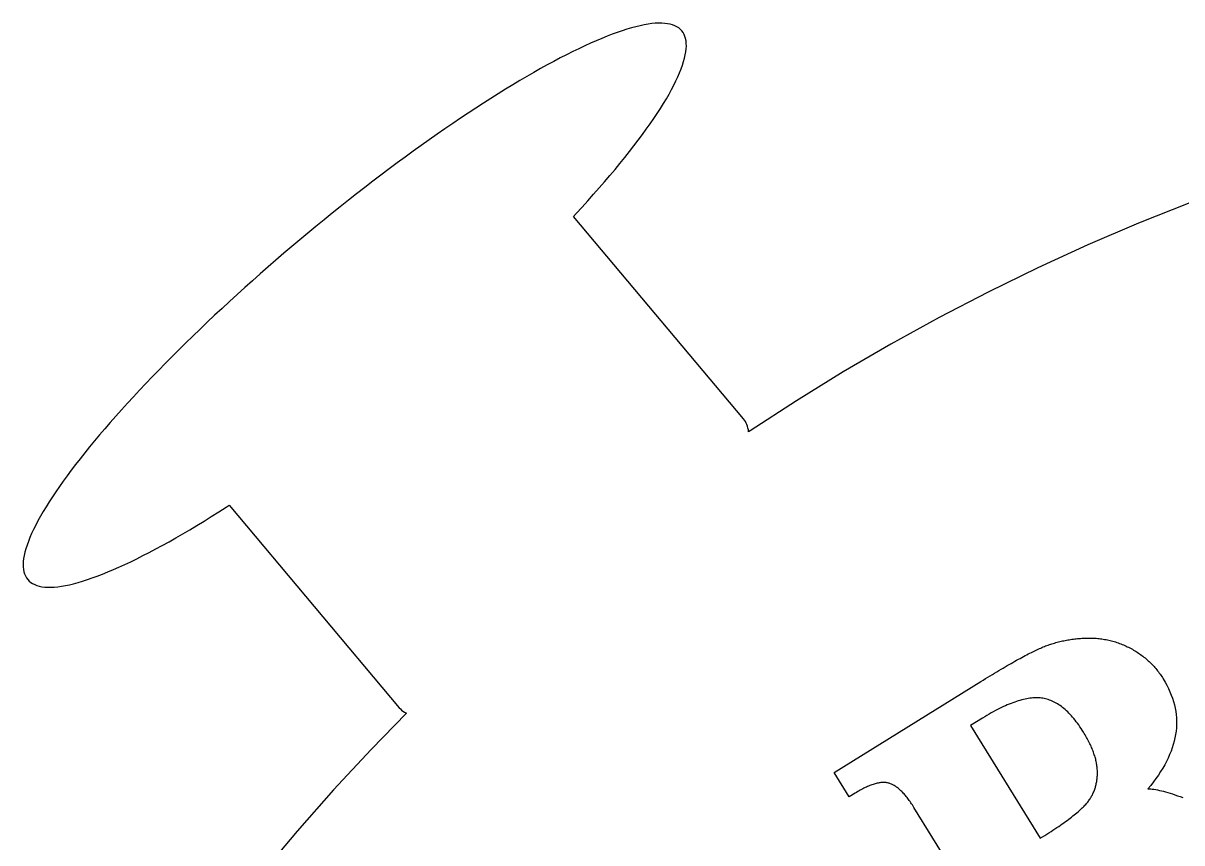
# Model space of a CAD drawing. Header units: metres. Extents: x -106 to 107, y -104 to 107.
# Drawn here: x -79.12 to -32.71, y 58.32 to 91.16 of the extents above; entities that cross this region are included whole.
import ezdxf

# ---------------------------------------------------------------- set-up
doc = ezdxf.new("R2010")
doc.units = ezdxf.units.M

msp = doc.modelspace()

# ---------------------------------------------------------------- linework, layer by layer
for p, q in [((-54.7544, 90.9745), (-54.9373, 90.9206)), ((-54.5781, 91.0217), (-54.7544, 90.9745)), ((-54.4086, 91.0621), (-54.5781, 91.0217)), ((-54.246, 91.0958), (-54.4086, 91.0621)), ((-54.0904, 91.1228), (-54.246, 91.0958)), ((-53.9419, 91.143), (-54.0904, 91.1228)), ((-53.8005, 91.1564), (-53.9419, 91.143)), ((-53.6664, 91.1629), (-53.8005, 91.1564)), ((-53.5396, 91.1627), (-53.6664, 91.1629)), ((-53.4203, 91.1557), (-53.5396, 91.1627)), ((-53.3084, 91.1418), (-53.4203, 91.1557)), ((-53.2041, 91.1212), (-53.3084, 91.1418)), ((-53.1073, 91.0938), (-53.2041, 91.1212)), ((-53.0183, 91.0596), (-53.1073, 91.0938)), ((-52.9369, 91.0187), (-53.0183, 91.0596)), ((-52.8634, 90.9711), (-52.9369, 91.0187)), ((-52.7976, 90.9167), (-52.8634, 90.9711)), ((-55.9481, 90.5521), (-56.1687, 90.4588)), ((-55.7335, 90.6388), (-55.9481, 90.5521)), ((-55.525, 90.7191), (-55.7335, 90.6388)), ((-55.3228, 90.7929), (-55.525, 90.7191)), ((-55.1268, 90.86), (-55.3228, 90.7929)), ((-54.9373, 90.9206), (-55.1268, 90.86)), ((-52.7397, 90.8558), (-52.7976, 90.9167)), ((-52.6897, 90.7881), (-52.7397, 90.8558)), ((-52.6476, 90.714), (-52.6897, 90.7881)), ((-52.6135, 90.6332), (-52.6476, 90.714)), ((-52.5873, 90.546), (-52.6135, 90.6332)), ((-52.5691, 90.4524), (-52.5873, 90.546)), ((-56.8647, 90.1412), (-57.1077, 90.0228)), ((-56.6271, 90.2533), (-56.8647, 90.1412)), ((-56.3951, 90.3593), (-56.6271, 90.2533)), ((-56.1687, 90.4588), (-56.3951, 90.3593)), ((-52.5763, 90.0147), (-52.5625, 90.1334)), ((-52.5589, 90.3524), (-52.5691, 90.4524)), ((-52.5625, 90.1334), (-52.5567, 90.246)), ((-52.5567, 90.246), (-52.5589, 90.3524)), ((-57.8677, 89.6313), (-58.1309, 89.4889)), ((-57.6094, 89.7678), (-57.8677, 89.6313)), ((-57.356, 89.8983), (-57.6094, 89.7678)), ((-57.1077, 90.0228), (-57.356, 89.8983)), ((-52.7113, 89.4792), (-52.6656, 89.6219)), ((-52.6656, 89.6219), (-52.6279, 89.7589)), ((-52.6279, 89.7589), (-52.5981, 89.8898)), ((-52.5981, 89.8898), (-52.5763, 90.0147)), ((-58.6709, 89.1868), (-58.9475, 89.0273)), ((-58.3987, 89.3407), (-58.6709, 89.1868)), ((-58.1309, 89.4889), (-58.3987, 89.3407)), ((-52.8956, 89.0165), (-52.8263, 89.1764)), ((-52.8263, 89.1764), (-52.7648, 89.3306)), ((-52.7648, 89.3306), (-52.7113, 89.4792)), ((-59.513, 88.6919), (-59.8015, 88.5161)), ((-59.2283, 88.8623), (-59.513, 88.6919)), ((-58.9475, 89.0273), (-59.2283, 88.8623)), ((-53.15, 88.5042), (-53.0575, 88.6803)), ((-53.0575, 88.6803), (-52.9727, 88.8511)), ((-52.9727, 88.8511), (-52.8956, 89.0165)), ((-60.0937, 88.3351), (-60.3893, 88.1491)), ((-59.8015, 88.5161), (-60.0937, 88.3351)), ((-53.3579, 88.1365), (-53.2502, 88.3229)), ((-53.2502, 88.3229), (-53.15, 88.5042)), ((-60.9902, 87.7621), (-61.2952, 87.5614)), ((-60.6882, 87.958), (-60.9902, 87.7621)), ((-60.3893, 88.1491), (-60.6882, 87.958)), ((-53.726, 87.5478), (-53.5959, 87.7488)), ((-53.5959, 87.7488), (-53.4732, 87.9451)), ((-53.4732, 87.9451), (-53.3579, 88.1365)), ((-61.6028, 87.356), (-61.9131, 87.1462)), ((-61.2952, 87.5614), (-61.6028, 87.356)), ((-54.008, 87.132), (-53.8634, 87.3422)), ((-53.8634, 87.3422), (-53.726, 87.5478)), ((-62.2256, 86.932), (-62.5404, 86.7135)), ((-61.9131, 87.1462), (-62.2256, 86.932)), ((-54.3185, 86.6987), (-54.1597, 86.9175)), ((-54.1597, 86.9175), (-54.008, 87.132)), ((-62.8572, 86.4909), (-63.1757, 86.2643)), ((-62.5404, 86.7135), (-62.8572, 86.4909)), ((-54.6568, 86.249), (-54.4842, 86.4759)), ((-54.4842, 86.4759), (-54.3185, 86.6987)), ((-63.4959, 86.0338), (-63.8174, 85.7996)), ((-63.1757, 86.2643), (-63.4959, 86.0338)), ((-55.022, 85.7838), (-54.8361, 86.0183)), ((-54.8361, 86.0183), (-54.6568, 86.249)), ((-64.1402, 85.5619), (-64.464, 85.3207)), ((-63.8174, 85.7996), (-64.1402, 85.5619)), ((-55.4132, 85.3044), (-55.2144, 85.5459)), ((-55.2144, 85.5459), (-55.022, 85.7838)), ((-64.7887, 85.0762), (-65.1139, 84.8286)), ((-64.464, 85.3207), (-64.7887, 85.0762)), ((-55.8296, 84.8119), (-55.6183, 85.0598)), ((-55.6183, 85.0598), (-55.4132, 85.3044)), ((-65.4396, 84.578), (-65.7655, 84.3246)), ((-65.1139, 84.8286), (-65.4396, 84.578)), ((-56.2701, 84.3075), (-56.0469, 84.5611)), ((-56.0469, 84.5611), (-55.8296, 84.8119)), ((-66.0915, 84.0684), (-66.4174, 83.8098)), ((-65.7655, 84.3246), (-66.0915, 84.0684)), ((-56.7336, 83.7924), (-56.499, 84.0512)), ((-56.499, 84.0512), (-56.2701, 84.3075)), ((-66.7429, 83.5487), (-67.0678, 83.2855)), ((-66.4174, 83.8098), (-66.7429, 83.5487)), ((-56.9737, 83.5312), (-56.7336, 83.7924)), ((-32.3905, 83.9693), (-34.4415, 83.1492)), ((-67.0678, 83.2855), (-67.392, 83.0201)), ((-57.0756, 83.4218), (-56.9737, 83.5312)), ((-50.267, 75.3076), (-57.0756, 83.4218)), ((-34.4415, 83.1492), (-36.4717, 82.2789)), ((-67.7153, 82.7529), (-68.0374, 82.484)), ((-67.392, 83.0201), (-67.7153, 82.7529)), ((-68.3582, 82.2134), (-68.6775, 81.9415)), ((-68.0374, 82.484), (-68.3582, 82.2134)), ((-36.4717, 82.2789), (-38.4799, 81.359)), ((-68.6775, 81.9415), (-68.9951, 81.6683)), ((-69.3108, 81.394), (-69.6244, 81.1188)), ((-68.9951, 81.6683), (-69.3108, 81.394)), ((-38.4799, 81.359), (-40.465, 80.3902)), ((-69.9357, 80.8428), (-70.2445, 80.5663)), ((-69.6244, 81.1188), (-69.9357, 80.8428)), ((-70.2445, 80.5663), (-70.5507, 80.2893)), ((-40.465, 80.3902), (-42.4257, 79.3729)), ((-70.8541, 80.012), (-71.1544, 79.7347)), ((-70.5507, 80.2893), (-70.8541, 80.012)), ((-71.4515, 79.4575), (-71.7453, 79.1805)), ((-71.1544, 79.7347), (-71.4515, 79.4575)), ((-42.4257, 79.3729), (-44.3608, 78.3078)), ((-72.0355, 78.9039), (-72.3219, 78.6279)), ((-71.7453, 79.1805), (-72.0355, 78.9039)), ((-72.3219, 78.6279), (-72.6045, 78.3526)), ((-72.883, 78.0782), (-73.1572, 77.8049)), ((-72.6045, 78.3526), (-72.883, 78.0782)), ((-44.3608, 78.3078), (-46.2692, 77.1956)), ((-73.427, 77.5329), (-73.6923, 77.2623)), ((-73.1572, 77.8049), (-73.427, 77.5329)), ((-73.6923, 77.2623), (-73.9528, 76.9932)), ((-46.2692, 77.1956), (-48.1498, 76.0368)), ((-74.2085, 76.7258), (-74.459, 76.4604)), ((-73.9528, 76.9932), (-74.2085, 76.7258)), ((-74.7045, 76.197), (-74.9445, 75.9358)), ((-74.459, 76.4604), (-74.7045, 76.197)), ((-75.1791, 75.677), (-75.4081, 75.4207)), ((-74.9445, 75.9358), (-75.1791, 75.677)), ((-48.1498, 76.0368), (-50.0013, 74.8323)), ((-75.4081, 75.4207), (-75.6312, 75.167)), ((-50.2265, 75.2551), (-50.267, 75.3076)), ((-50.1902, 75.1991), (-50.2265, 75.2551)), ((-50.158, 75.1397), (-50.1902, 75.1991)), ((-75.8485, 74.9162), (-76.0598, 74.6684)), ((-75.6312, 75.167), (-75.8485, 74.9162)), ((-50.1301, 75.077), (-50.158, 75.1397)), ((-50.1064, 75.0109), (-50.1301, 75.077)), ((-50.087, 74.9415), (-50.1064, 75.0109)), ((-50.0718, 74.8688), (-50.087, 74.9415)), ((-50.0609, 74.7929), (-50.0718, 74.8688)), ((-50.0608, 74.7914), (-50.0609, 74.7929)), ((-50.0013, 74.8323), (-50.0608, 74.7914)), ((-76.2649, 74.4237), (-76.4637, 74.1823)), ((-76.0598, 74.6684), (-76.2649, 74.4237)), ((-76.6562, 73.9444), (-76.8421, 73.7099)), ((-76.4637, 74.1823), (-76.6562, 73.9444)), ((-77.0214, 73.4792), (-77.1939, 73.2523)), ((-76.8421, 73.7099), (-77.0214, 73.4792)), ((-77.3596, 73.0295), (-77.5184, 72.8107)), ((-77.1939, 73.2523), (-77.3596, 73.0295)), ((-77.6701, 72.5962), (-77.8147, 72.386)), ((-77.5184, 72.8107), (-77.6701, 72.5962)), ((-78.0822, 71.9794), (-78.2049, 71.7831)), ((-77.9521, 72.1804), (-78.0822, 71.9794)), ((-77.8147, 72.386), (-77.9521, 72.1804)), ((-78.3202, 71.5917), (-78.4279, 71.4053)), ((-78.2049, 71.7831), (-78.3202, 71.5917)), ((-71.5845, 71.393), (-71.2888, 71.5791)), ((-71.2888, 71.5791), (-70.9899, 71.7702)), ((-70.9899, 71.7702), (-70.8644, 71.8516)), ((-70.8644, 71.8516), (-64.0558, 63.7374)), ((-78.6207, 71.0479), (-78.7055, 70.8771)), ((-78.5281, 71.224), (-78.6207, 71.0479)), ((-78.4279, 71.4053), (-78.5281, 71.224)), ((-72.4499, 70.8659), (-72.1651, 71.0363)), ((-72.1651, 71.0363), (-71.8766, 71.2121)), ((-71.8766, 71.2121), (-71.5845, 71.393)), ((-78.8518, 70.5518), (-78.9133, 70.3976)), ((-78.7826, 70.7117), (-78.8518, 70.5518)), ((-78.7055, 70.8771), (-78.7826, 70.7117)), ((-73.0072, 70.5414), (-72.7306, 70.7009)), ((-72.7306, 70.7009), (-72.4499, 70.8659)), ((-79.0125, 70.1062), (-79.0502, 69.9693)), ((-78.9669, 70.249), (-79.0125, 70.1062)), ((-78.9133, 70.3976), (-78.9669, 70.249)), ((-74.0687, 69.9604), (-73.8104, 70.0969)), ((-73.8104, 70.0969), (-73.5472, 70.2393)), ((-73.5472, 70.2393), (-73.2795, 70.3875)), ((-73.2795, 70.3875), (-73.0072, 70.5414)), ((-79.1018, 69.7135), (-79.1156, 69.5948)), ((-79.08, 69.8384), (-79.1018, 69.7135)), ((-79.0502, 69.9693), (-79.08, 69.8384)), ((-74.8134, 69.587), (-74.5704, 69.7054)), ((-74.5704, 69.7054), (-74.3221, 69.8299)), ((-74.3221, 69.8299), (-74.0687, 69.9604)), ((-79.1156, 69.5948), (-79.1214, 69.4822)), ((-79.1214, 69.4822), (-79.1192, 69.3758)), ((-79.1192, 69.3758), (-79.109, 69.2758)), ((-79.109, 69.2758), (-79.0908, 69.1821)), ((-79.0908, 69.1821), (-79.0647, 69.095)), ((-75.9446, 69.0894), (-75.73, 69.1761)), ((-75.73, 69.1761), (-75.5094, 69.2693)), ((-75.5094, 69.2693), (-75.2831, 69.3689)), ((-75.2831, 69.3689), (-75.051, 69.4749)), ((-75.051, 69.4749), (-74.8134, 69.587)), ((-79.0647, 69.095), (-79.0305, 69.0142)), ((-79.0305, 69.0142), (-78.9884, 68.94)), ((-78.9884, 68.94), (-78.9384, 68.8724)), ((-78.9384, 68.8724), (-78.8805, 68.8114)), ((-78.8805, 68.8114), (-78.8148, 68.7571)), ((-78.8148, 68.7571), (-78.7412, 68.7095)), ((-78.7412, 68.7095), (-78.6599, 68.6686)), ((-77.2695, 68.6661), (-77.1, 68.7065)), ((-77.1, 68.7065), (-76.9238, 68.7537)), ((-76.9238, 68.7537), (-76.7408, 68.8076)), ((-76.7408, 68.8076), (-76.5513, 68.8681)), ((-76.5513, 68.8681), (-76.3554, 68.9353)), ((-76.3554, 68.9353), (-76.1531, 69.0091)), ((-76.1531, 69.0091), (-75.9446, 69.0894)), ((-78.6599, 68.6686), (-78.5708, 68.6344)), ((-78.5708, 68.6344), (-78.4741, 68.607)), ((-78.4741, 68.607), (-78.3697, 68.5863)), ((-78.3697, 68.5863), (-78.2578, 68.5725)), ((-78.2578, 68.5725), (-78.1385, 68.5655)), ((-78.1385, 68.5655), (-78.0117, 68.5653)), ((-78.0117, 68.5653), (-77.8776, 68.5718)), ((-77.8776, 68.5718), (-77.7362, 68.5852)), ((-77.7362, 68.5852), (-77.5877, 68.6054)), ((-77.5877, 68.6054), (-77.4321, 68.6324)), ((-77.4321, 68.6324), (-77.2695, 68.6661)), ((-37.7032, 66.3585), (-37.6506, 66.3722)), ((-37.6506, 66.3722), (-37.5977, 66.3853)), ((-37.5977, 66.3853), (-37.5445, 66.3979)), ((-37.5445, 66.3979), (-37.491, 66.4099)), ((-37.491, 66.4099), (-37.4372, 66.4213)), ((-37.4372, 66.4213), (-37.3832, 66.4322)), ((-37.3832, 66.4322), (-37.3288, 66.4425)), ((-37.3288, 66.4425), (-37.2741, 66.4523)), ((-37.2741, 66.4523), (-37.2192, 66.4615)), ((-37.2192, 66.4615), (-37.1639, 66.4701)), ((-37.1639, 66.4701), (-37.1084, 66.4781)), ((-37.1084, 66.4781), (-37.0525, 66.4856)), ((-37.0525, 66.4856), (-36.9964, 66.4925)), ((-36.9964, 66.4925), (-36.94, 66.4989)), ((-36.94, 66.4989), (-36.8833, 66.5046)), ((-36.8833, 66.5046), (-36.8262, 66.5098)), ((-36.8262, 66.5098), (-36.7689, 66.5145)), ((-36.7689, 66.5145), (-36.7113, 66.5186)), ((-36.7113, 66.5186), (-36.6534, 66.5221)), ((-36.6534, 66.5221), (-36.5953, 66.5251)), ((-36.5953, 66.5251), (-36.537, 66.5273)), ((-36.537, 66.5273), (-36.479, 66.5287)), ((-36.479, 66.5287), (-36.4211, 66.5292)), ((-36.4211, 66.5292), (-36.3636, 66.5287)), ((-36.3636, 66.5287), (-36.3062, 66.5275)), ((-36.3062, 66.5275), (-36.249, 66.5253)), ((-36.249, 66.5253), (-36.1921, 66.5222)), ((-36.1921, 66.5222), (-36.1354, 66.5182)), ((-36.1354, 66.5182), (-36.079, 66.5134)), ((-36.079, 66.5134), (-36.0227, 66.5077)), ((-36.0227, 66.5077), (-35.9667, 66.501)), ((-35.9667, 66.501), (-35.9109, 66.4935)), ((-35.9109, 66.4935), (-35.8554, 66.4852)), ((-35.8554, 66.4852), (-35.8, 66.4759)), ((-35.8, 66.4759), (-35.7449, 66.4657)), ((-35.7449, 66.4657), (-35.69, 66.4547)), ((-35.69, 66.4547), (-35.6354, 66.4427)), ((-35.6354, 66.4427), (-35.5809, 66.4299)), ((-35.5809, 66.4299), (-35.5267, 66.4162)), ((-35.5267, 66.4162), (-35.4727, 66.4015)), ((-35.4727, 66.4015), (-35.4189, 66.386)), ((-35.4189, 66.386), (-35.3654, 66.3697)), ((-38.8577, 65.8891), (-38.7966, 65.9204)), ((-38.7966, 65.9204), (-38.737, 65.9506)), ((-38.737, 65.9506), (-38.6789, 65.9795)), ((-38.6789, 65.9795), (-38.6222, 66.0073)), ((-38.6222, 66.0073), (-38.567, 66.034)), ((-38.567, 66.034), (-38.5132, 66.0594)), ((-38.5132, 66.0594), (-38.4609, 66.0837)), ((-38.4609, 66.0837), (-38.41, 66.1068)), ((-38.41, 66.1068), (-38.3606, 66.1288)), ((-38.3606, 66.1288), (-38.3118, 66.1498)), ((-38.3118, 66.1498), (-38.2627, 66.1703)), ((-38.2627, 66.1703), (-38.2133, 66.1903)), ((-38.2133, 66.1903), (-38.1636, 66.2096)), ((-38.1636, 66.2096), (-38.1136, 66.2284)), ((-38.1136, 66.2284), (-38.0634, 66.2467)), ((-38.0634, 66.2467), (-38.0128, 66.2643)), ((-38.0128, 66.2643), (-37.9619, 66.2814)), ((-37.9619, 66.2814), (-37.9108, 66.298)), ((-37.9108, 66.298), (-37.8594, 66.3139)), ((-37.8594, 66.3139), (-37.8076, 66.3294)), ((-37.8076, 66.3294), (-37.7556, 66.3442)), ((-37.7556, 66.3442), (-37.7032, 66.3585)), ((-35.3654, 66.3697), (-35.3121, 66.3524)), ((-35.3121, 66.3524), (-35.259, 66.3342)), ((-35.259, 66.3342), (-35.2062, 66.3152)), ((-35.2062, 66.3152), (-35.1535, 66.2953)), ((-35.1535, 66.2953), (-35.1011, 66.2744)), ((-35.1011, 66.2744), (-35.0489, 66.2527)), ((-35.0489, 66.2527), (-34.997, 66.2301)), ((-34.997, 66.2301), (-34.9452, 66.2066)), ((-34.9452, 66.2066), (-34.8937, 66.1823)), ((-34.8937, 66.1823), (-34.8424, 66.157)), ((-34.8424, 66.157), (-34.7914, 66.1309)), ((-34.7914, 66.1309), (-34.7408, 66.104)), ((-34.7408, 66.104), (-34.6907, 66.0764)), ((-34.6907, 66.0764), (-34.6414, 66.0481)), ((-34.6414, 66.0481), (-34.5926, 66.0192)), ((-34.5926, 66.0192), (-34.5446, 65.9896)), ((-34.5446, 65.9896), (-34.4971, 65.9594)), ((-34.4971, 65.9594), (-34.4502, 65.9285)), ((-34.4502, 65.9285), (-34.404, 65.8969)), ((-39.7043, 65.4217), (-39.6257, 65.4671)), ((-39.6257, 65.4671), (-39.5486, 65.5113)), ((-39.5486, 65.5113), (-39.4729, 65.5544)), ((-39.4729, 65.5544), (-39.3987, 65.5963)), ((-39.3987, 65.5963), (-39.326, 65.637)), ((-39.326, 65.637), (-39.2547, 65.6765)), ((-39.2547, 65.6765), (-39.1849, 65.7149)), ((-39.1849, 65.7149), (-39.1165, 65.7521)), ((-39.1165, 65.7521), (-39.0496, 65.7881)), ((-39.0496, 65.7881), (-38.9842, 65.8229)), ((-38.9842, 65.8229), (-38.9202, 65.8566)), ((-38.9202, 65.8566), (-38.8577, 65.8891)), ((-34.404, 65.8969), (-34.3585, 65.8647)), ((-34.3585, 65.8647), (-34.3135, 65.8318)), ((-34.3135, 65.8318), (-34.2692, 65.7983)), ((-34.2692, 65.7983), (-34.2256, 65.7641)), ((-34.2256, 65.7641), (-34.1825, 65.7292)), ((-34.1825, 65.7292), (-34.1401, 65.6937)), ((-34.1401, 65.6937), (-34.0983, 65.6575)), ((-34.0983, 65.6575), (-34.0572, 65.6206)), ((-34.0572, 65.6206), (-34.0167, 65.5831)), ((-34.0167, 65.5831), (-33.9768, 65.5449)), ((-33.9768, 65.5449), (-33.9376, 65.5061)), ((-33.9376, 65.5061), (-33.899, 65.4665)), ((-33.899, 65.4665), (-33.861, 65.4264)), ((-40.4771, 64.9603), (-40.3854, 65.0162)), ((-40.3854, 65.0162), (-40.2952, 65.071)), ((-40.2952, 65.071), (-40.2064, 65.1246)), ((-40.2064, 65.1246), (-40.1191, 65.1771)), ((-40.1191, 65.1771), (-40.0332, 65.2283)), ((-40.0332, 65.2283), (-39.9488, 65.2784)), ((-39.9488, 65.2784), (-39.8658, 65.3273)), ((-39.8658, 65.3273), (-39.7843, 65.3751)), ((-39.7843, 65.3751), (-39.7043, 65.4217)), ((-33.861, 65.4264), (-33.8236, 65.3855)), ((-33.8236, 65.3855), (-33.7869, 65.344)), ((-33.7869, 65.344), (-33.7509, 65.3019)), ((-33.7509, 65.3019), (-33.7154, 65.259)), ((-33.7154, 65.259), (-33.6806, 65.2155)), ((-33.6806, 65.2155), (-33.6464, 65.1714)), ((-33.6464, 65.1714), (-33.6129, 65.1266)), ((-33.6129, 65.1266), (-33.5799, 65.0811)), ((-33.5799, 65.0811), (-33.5477, 65.0349)), ((-33.5477, 65.0349), (-33.516, 64.9881)), ((-33.516, 64.9881), (-33.485, 64.9407)), ((-46.6403, 61.1374), (-40.761, 64.7853)), ((-40.761, 64.7853), (-40.6649, 64.8448)), ((-40.6649, 64.8448), (-40.5703, 64.9031)), ((-40.5703, 64.9031), (-40.4771, 64.9603)), ((-33.485, 64.9407), (-33.4546, 64.8925)), ((-33.4546, 64.8925), (-33.3777, 64.7637)), ((-33.3777, 64.7637), (-33.3069, 64.6346)), ((-33.3069, 64.6346), (-33.2419, 64.5052)), ((-39.1229, 64.0503), (-39.1914, 64.0316)), ((-39.0554, 64.067), (-39.1229, 64.0503)), ((-38.9889, 64.0819), (-39.0554, 64.067)), ((-38.9235, 64.0949), (-38.9889, 64.0819)), ((-38.8591, 64.1061), (-38.9235, 64.0949)), ((-38.7957, 64.1154), (-38.8591, 64.1061)), ((-38.7335, 64.1228), (-38.7957, 64.1154)), ((-38.6722, 64.1283), (-38.7335, 64.1228)), ((-38.612, 64.132), (-38.6722, 64.1283)), ((-38.5528, 64.1338), (-38.612, 64.132)), ((-38.4947, 64.1337), (-38.5528, 64.1338)), ((-38.4376, 64.1317), (-38.4947, 64.1337)), ((-38.3816, 64.1279), (-38.4376, 64.1317)), ((-38.3266, 64.1222), (-38.3816, 64.1279)), ((-38.2722, 64.1145), (-38.3266, 64.1222)), ((-38.2181, 64.1047), (-38.2722, 64.1145)), ((-38.1642, 64.0928), (-38.2181, 64.1047)), ((-38.1105, 64.0788), (-38.1642, 64.0928)), ((-38.057, 64.0627), (-38.1105, 64.0788)), ((-38.0037, 64.0445), (-38.057, 64.0627)), ((-33.2419, 64.5052), (-33.183, 64.3755)), ((-33.183, 64.3755), (-33.13, 64.2455)), ((-33.13, 64.2455), (-33.0829, 64.1152)), ((-33.0829, 64.1152), (-33.0419, 63.9846)), ((-64.0558, 63.7374), (-64.0112, 63.6884)), ((-64.0112, 63.6884), (-63.9624, 63.6429)), ((-63.9624, 63.6429), (-63.9095, 63.6009)), ((-63.9095, 63.6009), (-63.8525, 63.5625)), ((-40.1775, 63.619), (-40.2606, 63.5741)), ((-40.0954, 63.6619), (-40.1775, 63.619)), ((-40.0143, 63.703), (-40.0954, 63.6619)), ((-39.9343, 63.7423), (-40.0143, 63.703)), ((-39.8553, 63.7796), (-39.9343, 63.7423)), ((-39.7774, 63.8151), (-39.8553, 63.7796)), ((-39.7005, 63.8488), (-39.7774, 63.8151)), ((-39.6246, 63.8805), (-39.7005, 63.8488)), ((-39.5498, 63.9104), (-39.6246, 63.8805)), ((-39.4761, 63.9384), (-39.5498, 63.9104)), ((-39.4033, 63.9645), (-39.4761, 63.9384)), ((-39.3316, 63.9887), (-39.4033, 63.9645)), ((-39.261, 64.0111), (-39.3316, 63.9887)), ((-39.1914, 64.0316), (-39.261, 64.0111)), ((-37.9507, 64.0242), (-38.0037, 64.0445)), ((-37.8979, 64.0018), (-37.9507, 64.0242)), ((-37.8453, 63.9773), (-37.8979, 64.0018)), ((-37.7929, 63.9506), (-37.8453, 63.9773)), ((-37.7408, 63.9219), (-37.7929, 63.9506)), ((-37.6888, 63.8911), (-37.7408, 63.9219)), ((-37.6371, 63.8582), (-37.6888, 63.8911)), ((-37.5856, 63.8232), (-37.6371, 63.8582)), ((-37.5344, 63.7861), (-37.5856, 63.8232)), ((-37.4833, 63.7468), (-37.5344, 63.7861)), ((-37.4325, 63.7055), (-37.4833, 63.7468)), ((-37.3819, 63.6621), (-37.4325, 63.7055)), ((-37.3315, 63.6165), (-37.3819, 63.6621)), ((-37.2814, 63.5689), (-37.3315, 63.6165)), ((-33.0419, 63.9846), (-33.0068, 63.8537)), ((-33.0068, 63.8537), (-32.9776, 63.7226)), ((-32.9776, 63.7226), (-32.9545, 63.5911)), ((-32.9545, 63.5911), (-32.9373, 63.4594)), ((-63.7624, 63.5137), (-65.1822, 62.0586)), ((-63.8525, 63.5625), (-63.7915, 63.5277)), ((-63.7915, 63.5277), (-63.7624, 63.5137)), ((-40.692, 63.3217), (-41.1798, 63.0191)), ((-40.6037, 63.376), (-40.692, 63.3217)), ((-40.5164, 63.4283), (-40.6037, 63.376)), ((-40.4301, 63.4788), (-40.5164, 63.4283)), ((-40.3448, 63.5274), (-40.4301, 63.4788)), ((-40.2606, 63.5741), (-40.3448, 63.5274)), ((-37.2315, 63.5192), (-37.2814, 63.5689)), ((-37.1817, 63.4673), (-37.2315, 63.5192)), ((-37.1323, 63.4134), (-37.1817, 63.4673)), ((-37.083, 63.3574), (-37.1323, 63.4134)), ((-37.0339, 63.2992), (-37.083, 63.3574)), ((-36.9851, 63.239), (-37.0339, 63.2992)), ((-36.9365, 63.1766), (-36.9851, 63.239)), ((-36.8881, 63.1122), (-36.9365, 63.1766)), ((-32.9373, 63.4594), (-32.926, 63.3274)), ((-32.926, 63.3274), (-32.9208, 63.195)), ((-32.9208, 63.195), (-32.9215, 63.0624)), ((-41.1798, 63.0191), (-38.3792, 58.5054)), ((-36.84, 63.0456), (-36.8881, 63.1122)), ((-36.792, 62.977), (-36.84, 63.0456)), ((-36.7443, 62.9062), (-36.792, 62.977)), ((-36.6968, 62.8334), (-36.7443, 62.9062)), ((-36.6496, 62.7584), (-36.6968, 62.8334)), ((-36.6171, 62.7055), (-36.6496, 62.7584)), ((-36.5857, 62.653), (-36.6171, 62.7055)), ((-32.9594, 62.6629), (-32.984, 62.5291)), ((-32.9408, 62.7964), (-32.9594, 62.6629)), ((-32.9282, 62.9296), (-32.9408, 62.7964)), ((-32.9215, 63.0624), (-32.9282, 62.9296)), ((-36.5552, 62.6007), (-36.5857, 62.653)), ((-36.5257, 62.5488), (-36.5552, 62.6007)), ((-36.4971, 62.4972), (-36.5257, 62.5488)), ((-36.4695, 62.4459), (-36.4971, 62.4972)), ((-36.4429, 62.3949), (-36.4695, 62.4459)), ((-36.4172, 62.3443), (-36.4429, 62.3949)), ((-36.3926, 62.294), (-36.4172, 62.3443)), ((-36.3689, 62.244), (-36.3926, 62.294)), ((-36.3461, 62.1943), (-36.3689, 62.244)), ((-36.3243, 62.1449), (-36.3461, 62.1943)), ((-33.051, 62.2607), (-33.0935, 62.1261)), ((-33.0145, 62.3951), (-33.051, 62.2607)), ((-32.984, 62.5291), (-33.0145, 62.3951)), ((-65.1822, 62.0586), (-66.6856, 60.4403)), ((-36.3035, 62.0959), (-36.3243, 62.1449)), ((-36.2837, 62.0472), (-36.3035, 62.0959)), ((-36.2648, 61.9987), (-36.2837, 62.0472)), ((-36.2469, 61.9507), (-36.2648, 61.9987)), ((-36.2299, 61.9029), (-36.2469, 61.9507)), ((-36.214, 61.8555), (-36.2299, 61.9029)), ((-36.199, 61.8083), (-36.214, 61.8555)), ((-36.1849, 61.7615), (-36.199, 61.8083)), ((-36.1719, 61.7151), (-36.1849, 61.7615)), ((-33.1964, 61.856), (-33.2567, 61.7205)), ((-33.142, 61.9912), (-33.1964, 61.856)), ((-33.0935, 62.1261), (-33.142, 61.9912)), ((-36.1598, 61.6689), (-36.1719, 61.7151)), ((-36.1486, 61.623), (-36.1598, 61.6689)), ((-36.1385, 61.5775), (-36.1486, 61.623)), ((-36.1293, 61.5323), (-36.1385, 61.5775)), ((-36.121, 61.4875), (-36.1293, 61.5323)), ((-36.1138, 61.4429), (-36.121, 61.4875)), ((-36.1075, 61.3987), (-36.1138, 61.4429)), ((-36.1022, 61.3547), (-36.1075, 61.3987)), ((-36.0978, 61.3111), (-36.1022, 61.3547)), ((-36.0944, 61.2679), (-36.0978, 61.3111)), ((-36.092, 61.2249), (-36.0944, 61.2679)), ((-33.4737, 61.3122), (-33.5579, 61.1756)), ((-33.3954, 61.4486), (-33.4737, 61.3122)), ((-33.3231, 61.5847), (-33.3954, 61.4486)), ((-33.2567, 61.7205), (-33.3231, 61.5847)), ((-46.035, 60.162), (-46.6403, 61.1374)), ((-36.1195, 60.7742), (-36.1132, 60.8136)), ((-36.1132, 60.8136), (-36.1076, 60.8532)), ((-36.1076, 60.8532), (-36.1028, 60.8932)), ((-36.1028, 60.8932), (-36.0987, 60.9335)), ((-36.0987, 60.9335), (-36.0955, 60.9742)), ((-36.0955, 60.9742), (-36.093, 61.0151)), ((-36.093, 61.0151), (-36.0912, 61.0564)), ((-36.0906, 61.1823), (-36.092, 61.2249)), ((-36.0912, 61.0564), (-36.0902, 61.098)), ((-36.09, 61.14), (-36.0906, 61.1823)), ((-36.0902, 61.098), (-36.09, 61.14)), ((-33.7443, 60.9014), (-33.8465, 60.7638)), ((-33.6481, 61.0386), (-33.7443, 60.9014)), ((-33.5579, 61.1756), (-33.6481, 61.0386)), ((-66.6856, 60.4403), (-68.1488, 58.7856)), ((-45.7425, 60.343), (-45.7954, 60.3106)), ((-45.6904, 60.3742), (-45.7425, 60.343)), ((-45.6389, 60.404), (-45.6904, 60.3742)), ((-45.5882, 60.4326), (-45.6389, 60.404)), ((-45.5382, 60.46), (-45.5882, 60.4326)), ((-45.489, 60.486), (-45.5382, 60.46)), ((-45.4404, 60.5108), (-45.489, 60.486)), ((-45.3926, 60.5343), (-45.4404, 60.5108)), ((-45.3455, 60.5566), (-45.3926, 60.5343)), ((-45.2992, 60.5776), (-45.3455, 60.5566)), ((-45.2536, 60.5973), (-45.2992, 60.5776)), ((-45.2086, 60.6157), (-45.2536, 60.5973)), ((-45.1645, 60.6329), (-45.2086, 60.6157)), ((-45.121, 60.6488), (-45.1645, 60.6329)), ((-45.0783, 60.6634), (-45.121, 60.6488)), ((-45.0363, 60.6768), (-45.0783, 60.6634)), ((-44.995, 60.6889), (-45.0363, 60.6768)), ((-44.9544, 60.6997), (-44.995, 60.6889)), ((-44.9146, 60.7093), (-44.9544, 60.6997)), ((-44.8755, 60.7176), (-44.9146, 60.7093)), ((-44.8371, 60.7246), (-44.8755, 60.7176)), ((-44.7995, 60.7303), (-44.8371, 60.7246)), ((-44.7625, 60.7348), (-44.7995, 60.7303)), ((-44.7263, 60.738), (-44.7625, 60.7348)), ((-44.6909, 60.74), (-44.7263, 60.738)), ((-44.6561, 60.7407), (-44.6909, 60.74)), ((-44.6221, 60.7401), (-44.6561, 60.7407)), ((-44.5888, 60.7382), (-44.6221, 60.7401)), ((-44.5562, 60.735), (-44.5888, 60.7382)), ((-44.5244, 60.7307), (-44.5562, 60.735)), ((-44.4932, 60.725), (-44.5244, 60.7307)), ((-44.4628, 60.718), (-44.4932, 60.725)), ((-44.4332, 60.7098), (-44.4628, 60.718)), ((-44.4038, 60.7004), (-44.4332, 60.7098)), ((-44.3744, 60.6897), (-44.4038, 60.7004)), ((-44.345, 60.6777), (-44.3744, 60.6897)), ((-44.3155, 60.6645), (-44.345, 60.6777)), ((-44.286, 60.6501), (-44.3155, 60.6645)), ((-44.2564, 60.6344), (-44.286, 60.6501)), ((-44.2268, 60.6176), (-44.2564, 60.6344)), ((-44.1972, 60.5994), (-44.2268, 60.6176)), ((-44.1674, 60.58), (-44.1972, 60.5994)), ((-44.1377, 60.5594), (-44.1674, 60.58)), ((-44.1079, 60.5376), (-44.1377, 60.5594)), ((-44.078, 60.5145), (-44.1079, 60.5376)), ((-44.0481, 60.4901), (-44.078, 60.5145)), ((-44.0182, 60.4645), (-44.0481, 60.4901)), ((-43.9882, 60.4377), (-44.0182, 60.4645)), ((-43.9581, 60.4097), (-43.9882, 60.4377)), ((-43.9281, 60.3804), (-43.9581, 60.4097)), ((-43.8979, 60.3498), (-43.9281, 60.3804)), ((-43.8678, 60.318), (-43.8979, 60.3498)), ((-36.2553, 60.3274), (-36.2398, 60.3628)), ((-36.2398, 60.3628), (-36.225, 60.3986)), ((-36.225, 60.3986), (-36.211, 60.4347)), ((-36.211, 60.4347), (-36.1978, 60.4711)), ((-36.1978, 60.4711), (-36.1853, 60.5079)), ((-36.1853, 60.5079), (-36.1736, 60.545)), ((-36.1736, 60.545), (-36.1627, 60.5824)), ((-36.1627, 60.5824), (-36.1525, 60.6201)), ((-36.1525, 60.6201), (-36.1431, 60.6581)), ((-36.1431, 60.6581), (-36.1345, 60.6965)), ((-36.1345, 60.6965), (-36.1266, 60.7352)), ((-36.1266, 60.7352), (-36.1195, 60.7742)), ((-33.9546, 60.626), (-34.0686, 60.4879)), ((-34.0686, 60.4879), (-34.0128, 60.4862)), ((-34.0128, 60.4862), (-33.9536, 60.4821)), ((-33.8465, 60.7638), (-33.9546, 60.626)), ((-33.9536, 60.4821), (-33.8912, 60.4757)), ((-33.8912, 60.4757), (-33.8255, 60.4669)), ((-33.8255, 60.4669), (-33.7564, 60.4556)), ((-33.7564, 60.4556), (-33.6842, 60.4421)), ((-33.6842, 60.4421), (-33.6086, 60.4261)), ((-33.6086, 60.4261), (-33.5297, 60.4078)), ((-33.5297, 60.4078), (-33.4476, 60.387)), ((-33.4476, 60.387), (-33.3622, 60.364)), ((-33.3622, 60.364), (-33.2735, 60.3385)), ((-33.2735, 60.3385), (-33.1815, 60.3106)), ((-45.7954, 60.3106), (-46.035, 60.162)), ((-43.8375, 60.285), (-43.8678, 60.318)), ((-43.8072, 60.2508), (-43.8375, 60.285)), ((-43.7769, 60.2153), (-43.8072, 60.2508)), ((-43.7465, 60.1786), (-43.7769, 60.2153)), ((-43.7161, 60.1406), (-43.7465, 60.1786)), ((-43.6857, 60.1014), (-43.7161, 60.1406)), ((-43.6552, 60.0609), (-43.6857, 60.1014)), ((-43.6246, 60.0192), (-43.6552, 60.0609)), ((-43.594, 59.9763), (-43.6246, 60.0192)), ((-43.5633, 59.9321), (-43.594, 59.9763)), ((-43.5326, 59.8867), (-43.5633, 59.9321)), ((-43.5019, 59.8401), (-43.5326, 59.8867)), ((-36.5586, 59.8606), (-36.5293, 59.8941)), ((-36.5293, 59.8941), (-36.5019, 59.9269)), ((-36.5019, 59.9269), (-36.4766, 59.9589)), ((-36.4766, 59.9589), (-36.4527, 59.9908)), ((-36.4527, 59.9908), (-36.4295, 60.023)), ((-36.4295, 60.023), (-36.407, 60.0555)), ((-36.407, 60.0555), (-36.3854, 60.0883)), ((-36.3854, 60.0883), (-36.3645, 60.1215)), ((-36.3645, 60.1215), (-36.3444, 60.155)), ((-36.3444, 60.155), (-36.325, 60.1888)), ((-36.325, 60.1888), (-36.3065, 60.223)), ((-36.3065, 60.223), (-36.2886, 60.2575)), ((-36.2886, 60.2575), (-36.2716, 60.2923)), ((-36.2716, 60.2923), (-36.2553, 60.3274)), ((-33.1815, 60.3106), (-33.0862, 60.2804)), ((-33.0862, 60.2804), (-32.9877, 60.2478)), ((-32.9877, 60.2478), (-32.8859, 60.2128)), ((-32.8859, 60.2128), (-32.7808, 60.1755)), ((-32.7808, 60.1755), (-32.6724, 60.1357)), ((-43.4711, 59.7922), (-43.5019, 59.8401)), ((-43.4402, 59.743), (-43.4711, 59.7922)), ((-39.0474, 52.6631), (-43.4402, 59.743)), ((-37.0686, 59.3998), (-37.015, 59.4423)), ((-37.015, 59.4423), (-36.9634, 59.4841)), ((-36.9634, 59.4841), (-36.9138, 59.5251)), ((-36.9138, 59.5251), (-36.8663, 59.5654)), ((-36.8663, 59.5654), (-36.8207, 59.605)), ((-36.8207, 59.605), (-36.7772, 59.6437)), ((-36.7772, 59.6437), (-36.7357, 59.6818)), ((-36.7357, 59.6818), (-36.6963, 59.719)), ((-36.6963, 59.719), (-36.6588, 59.7556)), ((-36.6588, 59.7556), (-36.6234, 59.7913)), ((-36.6234, 59.7913), (-36.59, 59.8263)), ((-36.59, 59.8263), (-36.5586, 59.8606)), ((-37.7159, 58.933), (-37.642, 58.9831)), ((-37.642, 58.9831), (-37.5702, 59.0324)), ((-37.5702, 59.0324), (-37.5004, 59.0809)), ((-37.5004, 59.0809), (-37.4327, 59.1287)), ((-37.4327, 59.1287), (-37.3669, 59.1758)), ((-37.3669, 59.1758), (-37.3032, 59.2221)), ((-37.3032, 59.2221), (-37.2415, 59.2677)), ((-37.2415, 59.2677), (-37.1819, 59.3125)), ((-37.1819, 59.3125), (-37.1242, 59.3565)), ((-37.1242, 59.3565), (-37.0686, 59.3998)), ((-68.1488, 58.7856), (-69.5709, 57.0954)), ((-38.3792, 58.5054), (-38.2892, 58.5615)), ((-38.2892, 58.5615), (-38.2012, 58.6168)), ((-38.2012, 58.6168), (-38.1152, 58.6714)), ((-38.1152, 58.6714), (-38.0313, 58.7252)), ((-38.0313, 58.7252), (-37.9494, 58.7783)), ((-37.9494, 58.7783), (-37.8696, 58.8306)), ((-37.8696, 58.8306), (-37.7917, 58.8822)), ((-37.7917, 58.8822), (-37.7159, 58.933))]:
    msp.add_line(p, q)

doc.saveas('drawing.dxf')
